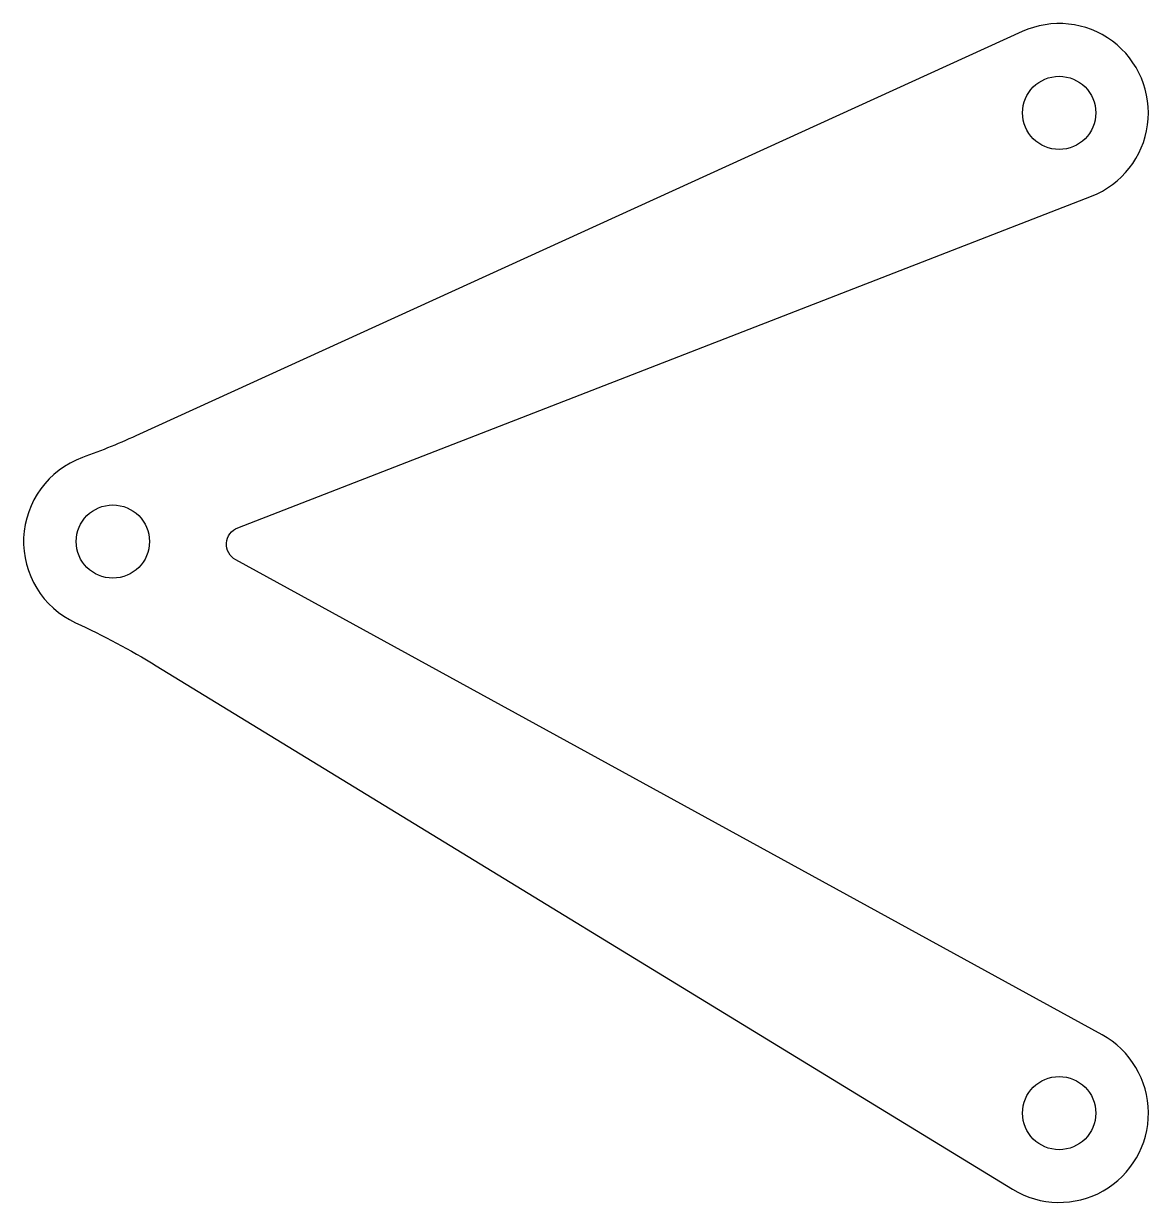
# Model space of a CAD drawing. Header units: millimetres. Extents: x -40.9 to 22.1, y 31.7 to 97.7.
import ezdxf

# ---------------------------------------------------------------- set-up
doc = ezdxf.new("R2010")
doc.units = ezdxf.units.MM
doc.layers.get('0').update_dxf_attribs({"linetype": 'CONTINUOUS'})

msp = doc.modelspace()

# ---------------------------------------------------------------- linework, layer by layer
msp.add_lwpolyline([(-33.503, 61.768), (14.458, 32.454, 1.023985), (19.468, 41.106), (-29.052, 67.689, -0.637462), (-28.933, 69.498), (18.875, 88.06, 1.029167), (14.991, 97.27), (-34.443, 74.728, -0.019869), (-37.642, 73.42, 0.670441), (-38.023, 64.178, -0.029465)], format="xyb", close=True)
for centre in [(17.066, 92.721), (-35.935, 68.721), (17.066, 36.721)]:
    msp.add_circle(centre, 2.05)

doc.saveas('drawing.dxf')
